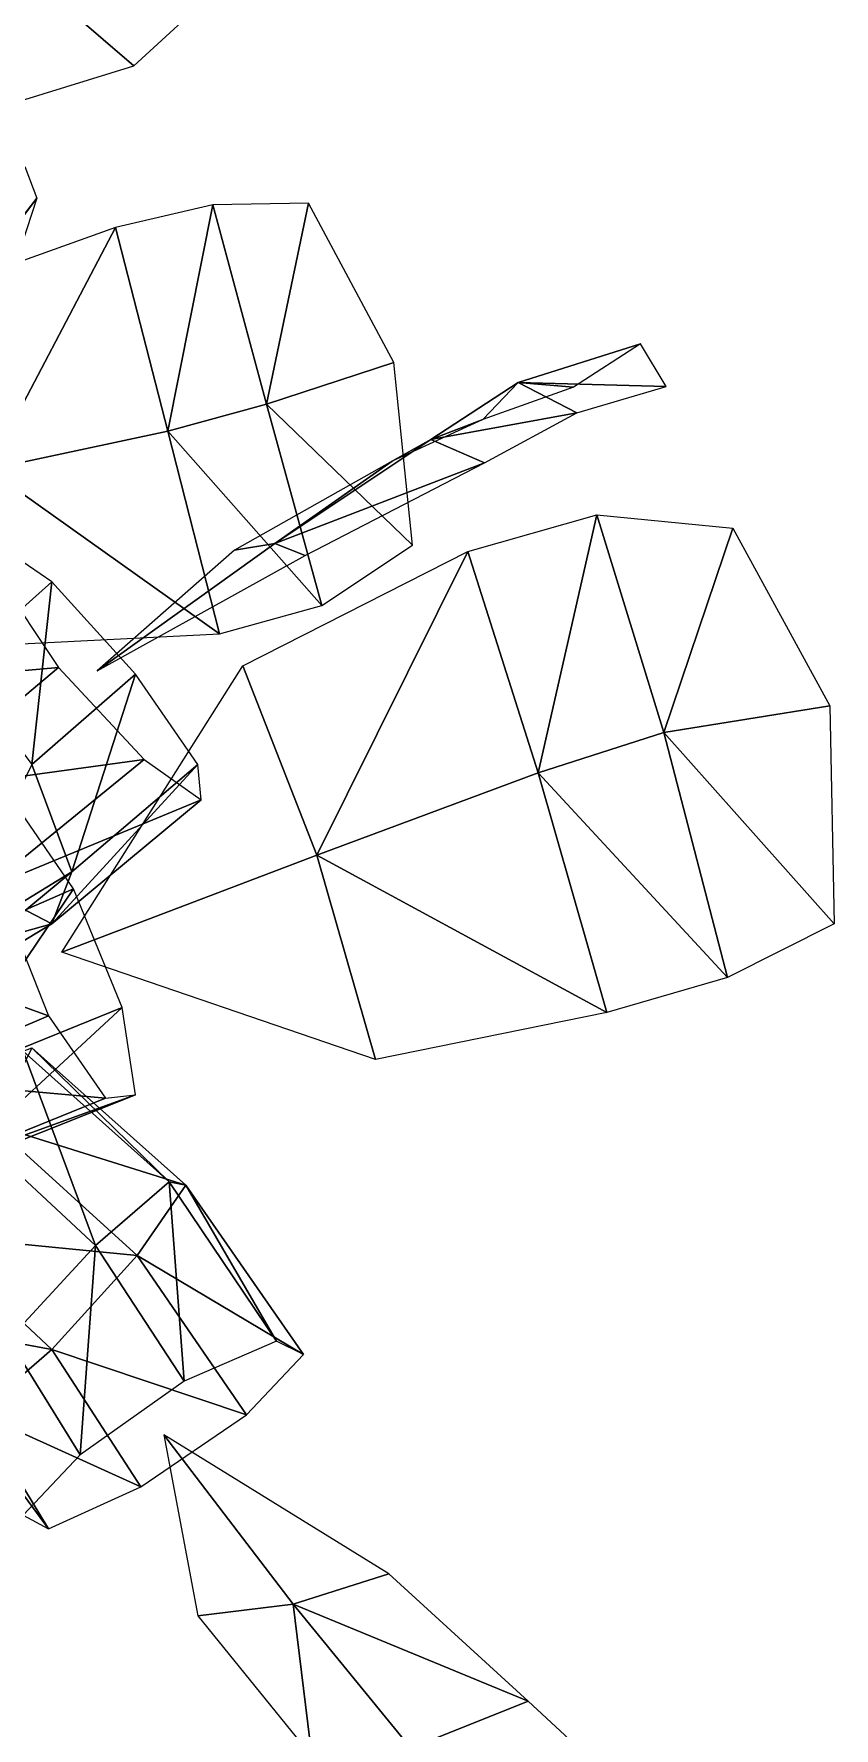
# Model space of a CAD drawing. Extents: x -6.8 to 6.8, y -29 to 29.
# Drawn here: x 0.883 to 2.076, y -7.523 to -4.995 of the extents above; entities that cross this region are included whole.
import ezdxf

# ---------------------------------------------------------------- set-up
doc = ezdxf.new("R2010")
doc.units = 0

msp = doc.modelspace()

# ---------------------------------------------------------------- linework, layer by layer
at = {"layer": 'flower_stems1', "color": 3}
for points in [[(0.77008, -5.93768, 10.24505), (0.91003, -5.81268, 10.27008), (0.82257, -5.75268, 10.43005)], [(0.64007, -5.9652, 10.57257), (0.82952, -5.80517, 10.61505), (0.92004, -5.94018, 10.71508)], [(0.88006, -6.0852, 10.19757), (0.91003, -5.81268, 10.27008), (0.77008, -5.93768, 10.24505)], [(0.88006, -6.0852, 10.19757), (1.03503, -5.95019, 10.22882), (0.91003, -5.81268, 10.27008)], [(0.64007, -5.9652, 10.57257), (0.92004, -5.94018, 10.71508), (0.70007, -6.12518, 10.66253)], [(0.70007, -6.12518, 10.66253), (0.92004, -5.94018, 10.71508), (1.04754, -6.07769, 10.67254)], [(0.94006, -6.24517, 10.28753), (1.03503, -5.95019, 10.22882), (0.88006, -6.0852, 10.19757)], [(0.94006, -6.24517, 10.28753), (1.12756, -6.0852, 10.32757), (1.03503, -5.95019, 10.22882)], [(0.70007, -6.12518, 10.66253), (1.04754, -6.07769, 10.67254), (0.81005, -6.27093, 10.61505)], [(0.74005, -6.36767, 10.19757), (0.94006, -6.24517, 10.28753), (0.88006, -6.0852, 10.19757)], [(0.81005, -6.27093, 10.61505), (1.04754, -6.07769, 10.67254), (1.13256, -6.13769, 10.51007)], [(0.91003, -6.32269, 10.46057), (1.12756, -6.0852, 10.32757), (0.94006, -6.24517, 10.28753)], [(0.91003, -6.32269, 10.46057), (1.13256, -6.13769, 10.51007), (1.12756, -6.0852, 10.32757)], [(0.81005, -6.27093, 10.61505), (1.13256, -6.13769, 10.51007), (0.91003, -6.32269, 10.46057)], [(0.72003, -6.36767, 9.55755), (0.94256, -6.27069, 9.61505), (0.86004, -6.1502, 9.73754)], [(0.67755, -6.4627, 10.35253), (0.94006, -6.24517, 10.28753), (0.74005, -6.36767, 10.19757)], [(0.67755, -6.4627, 10.35253), (0.91003, -6.32269, 10.46057), (0.94006, -6.24517, 10.28753)], [(0.56256, -6.42016, 10.50006), (0.81005, -6.27093, 10.61505), (0.91003, -6.32269, 10.46057)], [(0.65002, -6.36767, 10.01507), (0.83502, -6.2824, 10.06256), (0.90502, -6.4602, 10.07507)], [(0.75006, -6.55517, 9.56256), (0.94256, -6.27069, 9.61505), (0.72003, -6.36767, 9.55755)], [(0.75006, -6.55517, 9.56256), (1.01507, -6.44769, 9.62756), (0.94256, -6.27069, 9.61505)], [(0.56256, -6.42016, 10.50006), (0.91003, -6.32269, 10.46057), (0.67755, -6.4627, 10.35253)], [(0.65002, -6.36767, 10.01507), (0.90502, -6.4602, 10.07507), (0.68255, -6.55517, 10.01757)], [(0.68255, -6.55517, 10.01757), (0.90502, -6.4602, 10.07507), (0.99005, -6.5827, 9.95507)], [(0.75256, -6.69018, 9.70007), (1.01507, -6.44769, 9.62756), (0.75006, -6.55517, 9.56256)], [(0.75256, -6.69018, 9.70007), (1.03503, -6.57769, 9.76757), (1.01507, -6.44769, 9.62756)], [(0.86755, -6.51269, 9.84252), (0.97503, -6.80267, 10.00256), (0.79254, -6.63269, 9.97155)], [(0.82257, -6.62268, 9.51007), (1.11004, -6.7127, 9.68756), (0.88006, -6.50769, 9.65258)], [(0.88006, -6.50769, 9.65258), (1.08502, -6.7077, 9.87756), (0.86755, -6.51269, 9.84252)], [(0.86755, -6.51269, 9.84252), (1.08502, -6.7077, 9.87756), (0.97503, -6.80267, 10.00256)], [(0.88006, -6.50769, 9.65258), (1.11004, -6.7127, 9.68756), (1.08502, -6.7077, 9.87756)], [(0.68255, -6.55517, 10.01757), (0.99005, -6.5827, 9.95507), (0.72503, -6.69018, 9.88757)], [(0.72503, -6.69018, 9.88757), (1.03503, -6.57769, 9.76757), (0.75256, -6.69018, 9.70007)], [(0.72503, -6.69018, 9.88757), (0.99005, -6.5827, 9.95507), (1.03503, -6.57769, 9.76757)], [(0.72753, -6.78741, 9.50006), (1.03753, -6.81768, 9.54504), (0.82257, -6.62268, 9.51007)], [(0.79254, -6.63269, 9.97155), (0.97503, -6.80267, 10.00256), (0.84606, -6.94268, 9.98754)], [(0.82257, -6.62268, 9.51007), (1.03753, -6.81768, 9.54504), (1.11004, -6.7127, 9.68756)], [(1.08502, -6.7077, 9.87756), (1.10754, -7.00518, 10.05004), (0.97503, -6.80267, 10.00256)], [(1.03753, -6.81768, 9.54504), (1.28503, -6.9652, 9.74755), (1.11004, -6.7127, 9.68756)], [(1.11004, -6.7127, 9.68756), (1.24505, -6.94519, 9.93255), (1.08502, -6.7077, 9.87756)], [(1.08502, -6.7077, 9.87756), (1.24505, -6.94519, 9.93255), (1.10754, -7.00518, 10.05004)], [(1.11004, -6.7127, 9.68756), (1.28503, -6.9652, 9.74755), (1.24505, -6.94519, 9.93255)], [(0.65252, -6.91015, 9.62756), (0.91003, -6.9577, 9.53253), (0.72753, -6.78741, 9.50006)], [(0.72753, -6.78741, 9.50006), (0.91003, -6.9577, 9.53253), (1.03753, -6.81768, 9.54504)], [(0.97503, -6.80267, 10.00256), (0.95257, -7.11517, 10.03002), (0.84606, -6.94268, 9.98754)], [(0.91003, -6.9577, 9.53253), (1.20007, -7.05517, 9.60253), (1.03753, -6.81768, 9.54504)], [(0.97503, -6.80267, 10.00256), (1.10754, -7.00518, 10.05004), (0.95257, -7.11517, 10.03002)], [(1.03753, -6.81768, 9.54504), (1.20007, -7.05517, 9.60253), (1.28503, -6.9652, 9.74755)], [(0.65252, -6.91015, 9.62756), (0.80004, -7.05267, 9.65502), (0.91003, -6.9577, 9.53253)], [(0.84606, -6.94268, 9.98754), (0.95257, -7.11517, 10.03002), (0.86755, -7.2052, 9.88507)], [(0.80004, -7.05267, 9.65502), (1.04254, -7.16265, 9.58007), (0.91003, -6.9577, 9.53253)], [(0.91003, -6.9577, 9.53253), (1.04254, -7.16265, 9.58007), (1.20007, -7.05517, 9.60253)], [(0.77252, -7.04516, 9.84503), (0.86755, -7.2052, 9.88507), (0.90502, -7.22515, 9.69757)], [(0.77252, -7.04516, 9.84503), (0.90502, -7.22515, 9.69757), (0.80004, -7.05267, 9.65502)], [(0.80004, -7.05267, 9.65502), (0.90502, -7.22515, 9.69757), (1.04254, -7.16265, 9.58007)]]:
    msp.add_3dface(points, dxfattribs=at)
at = {"layer": 'flowers0', "color": 1}
for points in [[(1.03253, -5.04266, 10.34503), (1.25256, -4.8402, 10.34503), (0.84954, -4.88519, 10.46331)], [(0.66003, -5.15765, 10.47253), (1.03253, -5.04266, 10.34503), (0.84954, -4.88519, 10.46331)], [(0.67504, -5.52142, 11.71557), (0.87005, -5.19268, 11.73156), (0.88757, -5.24017, 11.56005)], [(0.62506, -5.5802, 11.53002), (0.88757, -5.24017, 11.56005), (0.86505, -5.31018, 11.38757)], [(0.67504, -5.52142, 11.71557), (0.88757, -5.24017, 11.56005), (0.62506, -5.5802, 11.53002)], [(1.08282, -5.5877, 8.96453), (1.15002, -5.25018, 8.93255), (1.00506, -5.28369, 8.95257)], [(1.23004, -5.54766, 8.91754), (1.15002, -5.25018, 8.93255), (1.08282, -5.5877, 8.96453)], [(1.23004, -5.54766, 8.91754), (1.29254, -5.24768, 8.92755), (1.15002, -5.25018, 8.93255)], [(1.42004, -5.48516, 8.91503), (1.29254, -5.24768, 8.92755), (1.23004, -5.54766, 8.91754)], [(0.81506, -5.6452, 9.04504), (1.00506, -5.28369, 8.95257), (0.74255, -5.37768, 9.01257)], [(1.08282, -5.5877, 8.96453), (1.00506, -5.28369, 8.95257), (0.81506, -5.6452, 9.04504)], [(1.60504, -5.51519, 10.61505), (1.82574, -5.52117, 10.39007), (1.78753, -5.4577, 10.67004)], [(1.78753, -5.4577, 10.67004), (1.68756, -5.52215, 10.91253), (1.60504, -5.51519, 10.61505)], [(1.23004, -5.54766, 8.91754), (1.44757, -5.75769, 9.01007), (1.42004, -5.48516, 8.91503)], [(1.60504, -5.51519, 10.61505), (1.55255, -5.57019, 10.91503), (1.47503, -5.60015, 10.58007)], [(1.47503, -5.60015, 10.58007), (1.69256, -5.56018, 10.30505), (1.60504, -5.51519, 10.61505)], [(1.60504, -5.51519, 10.61505), (1.68756, -5.52215, 10.91253), (1.55255, -5.57019, 10.91503)], [(1.60504, -5.51519, 10.61505), (1.69256, -5.56018, 10.30505), (1.82574, -5.52117, 10.39007)], [(1.08282, -5.5877, 8.96453), (1.31256, -5.84765, 9.01257), (1.23004, -5.54766, 8.91754)], [(1.23004, -5.54766, 8.91754), (1.31256, -5.84765, 9.01257), (1.44757, -5.75769, 9.01007)], [(1.55505, -5.63519, 10.26757), (1.69256, -5.56018, 10.30505), (1.47503, -5.60015, 10.58007)], [(1.47503, -5.60015, 10.58007), (1.55255, -5.57019, 10.91503), (1.41754, -5.63269, 10.88507)], [(1.16003, -5.89019, 9.04504), (1.08282, -5.5877, 8.96453), (0.81506, -5.6452, 9.04504)], [(1.16003, -5.89019, 9.04504), (1.31256, -5.84765, 9.01257), (1.08282, -5.5877, 8.96453)], [(1.55505, -5.63519, 10.26757), (1.47503, -5.60015, 10.58007), (1.24255, -5.75518, 10.52758)], [(1.47503, -5.60015, 10.58007), (1.41754, -5.63269, 10.88507), (1.24255, -5.75518, 10.52758)], [(1.24255, -5.75518, 10.52758), (1.41754, -5.63269, 10.88507), (1.18255, -5.76519, 10.79754)], [(1.28753, -5.77319, 10.26257), (1.55505, -5.63519, 10.26757), (1.24255, -5.75518, 10.52758)], [(0.86505, -5.90521, 9.09503), (1.16003, -5.89019, 9.04504), (0.81506, -5.6452, 9.04504)], [(1.53002, -5.76721, 9.74755), (1.72253, -5.7127, 9.76257), (1.63507, -6.09765, 9.95507)], [(1.63507, -6.09765, 9.95507), (1.72253, -5.7127, 9.76257), (1.82257, -6.03741, 9.98254)], [(1.82257, -6.03741, 9.98254), (1.72253, -5.7127, 9.76257), (1.92504, -5.73266, 9.75756)], [(1.82257, -6.03741, 9.98254), (1.92504, -5.73266, 9.75756), (2.07006, -5.99768, 9.95825)], [(1.24255, -5.75518, 10.52758), (1.18255, -5.76519, 10.79754), (0.97753, -5.94519, 10.47204)], [(0.97753, -5.94519, 10.47204), (1.28753, -5.77319, 10.26257), (1.24255, -5.75518, 10.52758)], [(1.19506, -5.93768, 9.76007), (1.53002, -5.76721, 9.74755), (1.30505, -6.22015, 9.91003)], [(1.53002, -5.76721, 9.74755), (1.63507, -6.09765, 9.95507), (1.30505, -6.22015, 9.91003)], [(0.92504, -6.36517, 9.84503), (1.19506, -5.93768, 9.76007), (1.30505, -6.22015, 9.91003)], [(2.07006, -5.99768, 9.95825), (2.07623, -6.32269, 10.04504), (1.82257, -6.03741, 9.98254)], [(1.82257, -6.03741, 9.98254), (1.91754, -6.4027, 10.07507), (1.63507, -6.09765, 9.95507)], [(1.82257, -6.03741, 9.98254), (2.07623, -6.32269, 10.04504), (1.91754, -6.4027, 10.07507)], [(1.63507, -6.09765, 9.95507), (1.73754, -6.4552, 10.07757), (1.30505, -6.22015, 9.91003)], [(1.63507, -6.09765, 9.95507), (1.91754, -6.4027, 10.07507), (1.73754, -6.4552, 10.07757)], [(1.30505, -6.22015, 9.91003), (1.39257, -6.5252, 10.04504), (0.92504, -6.36517, 9.84503)], [(1.30505, -6.22015, 9.91003), (1.73754, -6.4552, 10.07757), (1.39257, -6.5252, 10.04504)], [(1.27008, -7.3377, 9.89257), (1.41253, -7.29266, 9.66003), (1.07727, -7.0852, 9.81506)], [(1.07727, -7.0852, 9.81506), (1.12756, -7.35516, 10.12005), (1.27008, -7.3377, 9.89257)], [(1.27008, -7.3377, 9.89257), (1.62005, -7.48266, 9.71655), (1.41253, -7.29266, 9.66003)], [(1.12756, -7.35516, 10.12005), (1.29754, -7.56518, 10.25256), (1.27008, -7.3377, 9.89257)], [(1.44506, -7.55267, 9.96606), (1.62005, -7.48266, 9.71655), (1.27008, -7.3377, 9.89257)], [(1.29754, -7.56518, 10.25256), (1.44506, -7.55267, 9.96606), (1.27008, -7.3377, 9.89257)], [(1.44506, -7.55267, 9.96606), (1.72253, -7.57769, 9.76257), (1.62005, -7.48266, 9.71655)]]:
    msp.add_3dface(points, dxfattribs=at)

doc.saveas('drawing.dxf')
